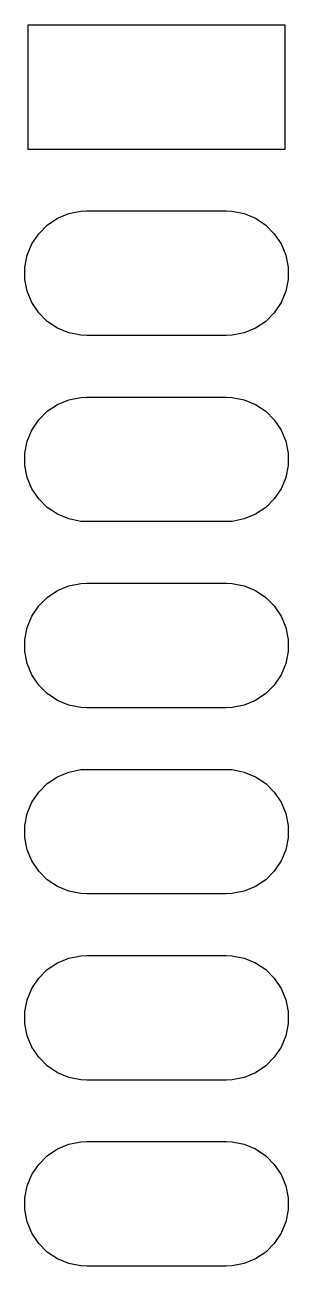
# Model space of a CAD drawing. Header units: inches. Extents: x 4.57 to 7.67, y -3.82 to -2.6.
# Drawn here: x 4.565 to 4.707, y -3.271 to -2.604 of the extents above; entities that cross this region are included whole.
import ezdxf

# ---------------------------------------------------------------- set-up
doc = ezdxf.new("R2010")
doc.units = ezdxf.units.IN
doc.header["$MEASUREMENT"] = 0
doc.layers.add('B.Silkscreen', color=31, linetype='CONTINUOUS', true_color=0xe8b2a7)

msp = doc.modelspace()

# ---------------------------------------------------------------- linework, layer by layer
at = {"layer": 'B.Silkscreen', "linetype": 'CONTINUOUS'}
for p, q in [((4.56693, -2.67126), (4.56693, -2.60433)), ((4.56693, -2.60433), (4.70472, -2.60433)), ((4.56693, -2.67126), (4.56693, -2.60433)), ((4.56693, -2.60433), (4.70472, -2.60433)), ((4.70472, -2.60433), (4.70472, -2.67126)), ((4.70472, -2.60433), (4.70472, -2.67126)), ((4.70472, -2.67126), (4.56693, -2.67126)), ((4.70472, -2.67126), (4.56693, -2.67126)), ((4.58265, -2.70828), (4.58871, -2.70577)), ((4.58265, -2.70828), (4.58871, -2.70577)), ((4.58871, -2.70577), (4.59515, -2.70449)), ((4.58871, -2.70577), (4.59515, -2.70449)), ((4.59515, -2.70449), (4.59843, -2.70433)), ((4.59515, -2.70449), (4.59843, -2.70433)), ((4.59843, -2.70433), (4.67323, -2.70433)), ((4.59843, -2.70433), (4.67323, -2.70433)), ((4.67323, -2.70433), (4.67651, -2.70449)), ((4.67323, -2.70433), (4.67651, -2.70449)), ((4.67651, -2.70449), (4.68294, -2.70577)), ((4.67651, -2.70449), (4.68294, -2.70577)), ((4.68294, -2.70577), (4.689, -2.70828)), ((4.68294, -2.70577), (4.689, -2.70828)), ((4.57256, -2.71657), (4.5772, -2.71193)), ((4.57256, -2.71657), (4.5772, -2.71193)), ((4.5772, -2.71193), (4.58265, -2.70828)), ((4.5772, -2.71193), (4.58265, -2.70828)), ((4.689, -2.70828), (4.69446, -2.71193)), ((4.689, -2.70828), (4.69446, -2.71193)), ((4.69446, -2.71193), (4.6991, -2.71657)), ((4.69446, -2.71193), (4.6991, -2.71657)), ((4.56891, -2.72202), (4.57256, -2.71657)), ((4.56891, -2.72202), (4.57256, -2.71657)), ((4.6991, -2.71657), (4.70274, -2.72202)), ((4.6991, -2.71657), (4.70274, -2.72202)), ((4.5664, -2.72808), (4.56891, -2.72202)), ((4.5664, -2.72808), (4.56891, -2.72202)), ((4.70274, -2.72202), (4.70525, -2.72808)), ((4.70274, -2.72202), (4.70525, -2.72808)), ((4.56512, -2.73452), (4.5664, -2.72808)), ((4.56512, -2.73452), (4.5664, -2.72808)), ((4.70525, -2.72808), (4.70653, -2.73452)), ((4.70525, -2.72808), (4.70653, -2.73452)), ((4.56512, -2.74108), (4.56512, -2.73452)), ((4.56512, -2.74108), (4.56512, -2.73452)), ((4.5664, -2.74751), (4.56512, -2.74108)), ((4.5664, -2.74751), (4.56512, -2.74108)), ((4.70653, -2.74108), (4.70525, -2.74751)), ((4.70653, -2.74108), (4.70525, -2.74751)), ((4.70653, -2.73452), (4.70653, -2.74108)), ((4.70653, -2.73452), (4.70653, -2.74108)), ((4.56891, -2.75357), (4.5664, -2.74751)), ((4.56891, -2.75357), (4.5664, -2.74751)), ((4.70525, -2.74751), (4.70274, -2.75357)), ((4.70525, -2.74751), (4.70274, -2.75357)), ((4.57256, -2.75902), (4.56891, -2.75357)), ((4.57256, -2.75902), (4.56891, -2.75357)), ((4.70274, -2.75357), (4.6991, -2.75902)), ((4.70274, -2.75357), (4.6991, -2.75902)), ((4.5772, -2.76366), (4.57256, -2.75902)), ((4.5772, -2.76366), (4.57256, -2.75902)), ((4.6991, -2.75902), (4.69446, -2.76366)), ((4.6991, -2.75902), (4.69446, -2.76366)), ((4.58265, -2.76731), (4.5772, -2.76366)), ((4.58265, -2.76731), (4.5772, -2.76366)), ((4.58871, -2.76982), (4.58265, -2.76731)), ((4.58871, -2.76982), (4.58265, -2.76731)), ((4.689, -2.76731), (4.68294, -2.76982)), ((4.689, -2.76731), (4.68294, -2.76982)), ((4.69446, -2.76366), (4.689, -2.76731)), ((4.69446, -2.76366), (4.689, -2.76731)), ((4.59515, -2.7711), (4.58871, -2.76982)), ((4.59515, -2.7711), (4.58871, -2.76982)), ((4.59843, -2.77126), (4.59515, -2.7711)), ((4.59843, -2.77126), (4.59515, -2.7711)), ((4.67323, -2.77126), (4.59843, -2.77126)), ((4.67323, -2.77126), (4.59843, -2.77126)), ((4.67651, -2.7711), (4.67323, -2.77126)), ((4.67651, -2.7711), (4.67323, -2.77126)), ((4.68294, -2.76982), (4.67651, -2.7711)), ((4.68294, -2.76982), (4.67651, -2.7711)), ((4.58265, -2.80828), (4.58871, -2.80577)), ((4.58265, -2.80828), (4.58871, -2.80577)), ((4.58871, -2.80577), (4.59515, -2.80449)), ((4.58871, -2.80577), (4.59515, -2.80449)), ((4.59515, -2.80449), (4.59843, -2.80433)), ((4.59515, -2.80449), (4.59843, -2.80433)), ((4.59843, -2.80433), (4.67323, -2.80433)), ((4.59843, -2.80433), (4.67323, -2.80433)), ((4.67323, -2.80433), (4.67651, -2.80449)), ((4.67323, -2.80433), (4.67651, -2.80449)), ((4.67651, -2.80449), (4.68294, -2.80577)), ((4.67651, -2.80449), (4.68294, -2.80577)), ((4.68294, -2.80577), (4.689, -2.80828)), ((4.68294, -2.80577), (4.689, -2.80828)), ((4.57256, -2.81657), (4.5772, -2.81193)), ((4.57256, -2.81657), (4.5772, -2.81193)), ((4.5772, -2.81193), (4.58265, -2.80828)), ((4.5772, -2.81193), (4.58265, -2.80828)), ((4.689, -2.80828), (4.69446, -2.81193)), ((4.689, -2.80828), (4.69446, -2.81193)), ((4.69446, -2.81193), (4.6991, -2.81657)), ((4.69446, -2.81193), (4.6991, -2.81657)), ((4.56891, -2.82202), (4.57256, -2.81657)), ((4.56891, -2.82202), (4.57256, -2.81657)), ((4.6991, -2.81657), (4.70274, -2.82202)), ((4.6991, -2.81657), (4.70274, -2.82202)), ((4.5664, -2.82808), (4.56891, -2.82202)), ((4.5664, -2.82808), (4.56891, -2.82202)), ((4.70274, -2.82202), (4.70525, -2.82808)), ((4.70274, -2.82202), (4.70525, -2.82808)), ((4.56512, -2.83452), (4.5664, -2.82808)), ((4.56512, -2.83452), (4.5664, -2.82808)), ((4.70525, -2.82808), (4.70653, -2.83452)), ((4.70525, -2.82808), (4.70653, -2.83452)), ((4.56512, -2.84108), (4.56512, -2.83452)), ((4.56512, -2.84108), (4.56512, -2.83452)), ((4.5664, -2.84751), (4.56512, -2.84108)), ((4.5664, -2.84751), (4.56512, -2.84108)), ((4.70653, -2.84108), (4.70525, -2.84751)), ((4.70653, -2.84108), (4.70525, -2.84751)), ((4.70653, -2.83452), (4.70653, -2.84108)), ((4.70653, -2.83452), (4.70653, -2.84108)), ((4.56891, -2.85357), (4.5664, -2.84751)), ((4.56891, -2.85357), (4.5664, -2.84751)), ((4.70525, -2.84751), (4.70274, -2.85357)), ((4.70525, -2.84751), (4.70274, -2.85357)), ((4.57256, -2.85902), (4.56891, -2.85357)), ((4.57256, -2.85902), (4.56891, -2.85357)), ((4.70274, -2.85357), (4.6991, -2.85902)), ((4.70274, -2.85357), (4.6991, -2.85902)), ((4.5772, -2.86366), (4.57256, -2.85902)), ((4.5772, -2.86366), (4.57256, -2.85902)), ((4.6991, -2.85902), (4.69446, -2.86366)), ((4.6991, -2.85902), (4.69446, -2.86366)), ((4.58265, -2.86731), (4.5772, -2.86366)), ((4.58265, -2.86731), (4.5772, -2.86366)), ((4.58871, -2.86982), (4.58265, -2.86731)), ((4.58871, -2.86982), (4.58265, -2.86731)), ((4.689, -2.86731), (4.68294, -2.86982)), ((4.689, -2.86731), (4.68294, -2.86982)), ((4.69446, -2.86366), (4.689, -2.86731)), ((4.69446, -2.86366), (4.689, -2.86731)), ((4.59515, -2.8711), (4.58871, -2.86982)), ((4.59515, -2.8711), (4.58871, -2.86982)), ((4.59843, -2.87126), (4.59515, -2.8711)), ((4.59843, -2.87126), (4.59515, -2.8711)), ((4.67323, -2.87126), (4.59843, -2.87126)), ((4.67323, -2.87126), (4.59843, -2.87126)), ((4.67651, -2.8711), (4.67323, -2.87126)), ((4.67651, -2.8711), (4.67323, -2.87126)), ((4.68294, -2.86982), (4.67651, -2.8711)), ((4.68294, -2.86982), (4.67651, -2.8711)), ((4.58265, -2.90828), (4.58871, -2.90577)), ((4.58265, -2.90828), (4.58871, -2.90577)), ((4.58871, -2.90577), (4.59515, -2.90449)), ((4.58871, -2.90577), (4.59515, -2.90449)), ((4.59515, -2.90449), (4.59843, -2.90433)), ((4.59515, -2.90449), (4.59843, -2.90433)), ((4.59843, -2.90433), (4.67323, -2.90433)), ((4.59843, -2.90433), (4.67323, -2.90433)), ((4.67323, -2.90433), (4.67651, -2.90449)), ((4.67323, -2.90433), (4.67651, -2.90449)), ((4.67651, -2.90449), (4.68294, -2.90577)), ((4.67651, -2.90449), (4.68294, -2.90577)), ((4.68294, -2.90577), (4.689, -2.90828)), ((4.68294, -2.90577), (4.689, -2.90828)), ((4.57256, -2.91657), (4.5772, -2.91193)), ((4.57256, -2.91657), (4.5772, -2.91193)), ((4.5772, -2.91193), (4.58265, -2.90828)), ((4.5772, -2.91193), (4.58265, -2.90828)), ((4.689, -2.90828), (4.69446, -2.91193)), ((4.689, -2.90828), (4.69446, -2.91193)), ((4.69446, -2.91193), (4.6991, -2.91657)), ((4.69446, -2.91193), (4.6991, -2.91657)), ((4.56891, -2.92202), (4.57256, -2.91657)), ((4.56891, -2.92202), (4.57256, -2.91657)), ((4.6991, -2.91657), (4.70274, -2.92202)), ((4.6991, -2.91657), (4.70274, -2.92202)), ((4.5664, -2.92808), (4.56891, -2.92202)), ((4.5664, -2.92808), (4.56891, -2.92202)), ((4.70274, -2.92202), (4.70525, -2.92808)), ((4.70274, -2.92202), (4.70525, -2.92808)), ((4.56512, -2.93452), (4.5664, -2.92808)), ((4.56512, -2.93452), (4.5664, -2.92808)), ((4.70525, -2.92808), (4.70653, -2.93452)), ((4.70525, -2.92808), (4.70653, -2.93452)), ((4.56512, -2.94108), (4.56512, -2.93452)), ((4.56512, -2.94108), (4.56512, -2.93452)), ((4.5664, -2.94751), (4.56512, -2.94108)), ((4.5664, -2.94751), (4.56512, -2.94108)), ((4.70653, -2.94108), (4.70525, -2.94751)), ((4.70653, -2.94108), (4.70525, -2.94751)), ((4.70653, -2.93452), (4.70653, -2.94108)), ((4.70653, -2.93452), (4.70653, -2.94108)), ((4.56891, -2.95357), (4.5664, -2.94751)), ((4.56891, -2.95357), (4.5664, -2.94751)), ((4.70525, -2.94751), (4.70274, -2.95357)), ((4.70525, -2.94751), (4.70274, -2.95357)), ((4.57256, -2.95902), (4.56891, -2.95357)), ((4.57256, -2.95902), (4.56891, -2.95357)), ((4.70274, -2.95357), (4.6991, -2.95902)), ((4.70274, -2.95357), (4.6991, -2.95902)), ((4.5772, -2.96366), (4.57256, -2.95902)), ((4.5772, -2.96366), (4.57256, -2.95902)), ((4.6991, -2.95902), (4.69446, -2.96366)), ((4.6991, -2.95902), (4.69446, -2.96366)), ((4.58265, -2.96731), (4.5772, -2.96366)), ((4.58265, -2.96731), (4.5772, -2.96366)), ((4.58871, -2.96982), (4.58265, -2.96731)), ((4.58871, -2.96982), (4.58265, -2.96731)), ((4.689, -2.96731), (4.68294, -2.96982)), ((4.689, -2.96731), (4.68294, -2.96982)), ((4.69446, -2.96366), (4.689, -2.96731)), ((4.69446, -2.96366), (4.689, -2.96731)), ((4.59515, -2.9711), (4.58871, -2.96982)), ((4.59515, -2.9711), (4.58871, -2.96982)), ((4.59843, -2.97126), (4.59515, -2.9711)), ((4.59843, -2.97126), (4.59515, -2.9711)), ((4.67323, -2.97126), (4.59843, -2.97126)), ((4.67323, -2.97126), (4.59843, -2.97126)), ((4.67651, -2.9711), (4.67323, -2.97126)), ((4.67651, -2.9711), (4.67323, -2.97126)), ((4.68294, -2.96982), (4.67651, -2.9711)), ((4.68294, -2.96982), (4.67651, -2.9711)), ((4.58265, -3.00828), (4.58871, -3.00577)), ((4.58265, -3.00828), (4.58871, -3.00577)), ((4.58871, -3.00577), (4.59515, -3.00449)), ((4.58871, -3.00577), (4.59515, -3.00449)), ((4.59515, -3.00449), (4.59843, -3.00433)), ((4.59515, -3.00449), (4.59843, -3.00433)), ((4.59843, -3.00433), (4.67323, -3.00433)), ((4.59843, -3.00433), (4.67323, -3.00433)), ((4.67323, -3.00433), (4.67651, -3.00449)), ((4.67323, -3.00433), (4.67651, -3.00449)), ((4.67651, -3.00449), (4.68294, -3.00577)), ((4.67651, -3.00449), (4.68294, -3.00577)), ((4.68294, -3.00577), (4.689, -3.00828)), ((4.68294, -3.00577), (4.689, -3.00828)), ((4.57256, -3.01657), (4.5772, -3.01193)), ((4.57256, -3.01657), (4.5772, -3.01193)), ((4.5772, -3.01193), (4.58265, -3.00828)), ((4.5772, -3.01193), (4.58265, -3.00828)), ((4.689, -3.00828), (4.69446, -3.01193)), ((4.689, -3.00828), (4.69446, -3.01193)), ((4.69446, -3.01193), (4.6991, -3.01657)), ((4.69446, -3.01193), (4.6991, -3.01657)), ((4.56891, -3.02202), (4.57256, -3.01657)), ((4.56891, -3.02202), (4.57256, -3.01657)), ((4.6991, -3.01657), (4.70274, -3.02202)), ((4.6991, -3.01657), (4.70274, -3.02202)), ((4.5664, -3.02808), (4.56891, -3.02202)), ((4.5664, -3.02808), (4.56891, -3.02202)), ((4.70274, -3.02202), (4.70525, -3.02808)), ((4.70274, -3.02202), (4.70525, -3.02808)), ((4.56512, -3.03452), (4.5664, -3.02808)), ((4.56512, -3.03452), (4.5664, -3.02808)), ((4.56512, -3.04108), (4.56512, -3.03452)), ((4.56512, -3.04108), (4.56512, -3.03452)), ((4.70525, -3.02808), (4.70653, -3.03452)), ((4.70525, -3.02808), (4.70653, -3.03452)), ((4.70653, -3.03452), (4.70653, -3.04108)), ((4.70653, -3.03452), (4.70653, -3.04108)), ((4.5664, -3.04751), (4.56512, -3.04108)), ((4.5664, -3.04751), (4.56512, -3.04108)), ((4.70653, -3.04108), (4.70525, -3.04751)), ((4.70653, -3.04108), (4.70525, -3.04751)), ((4.56891, -3.05357), (4.5664, -3.04751)), ((4.56891, -3.05357), (4.5664, -3.04751)), ((4.70525, -3.04751), (4.70274, -3.05357)), ((4.70525, -3.04751), (4.70274, -3.05357)), ((4.57256, -3.05902), (4.56891, -3.05357)), ((4.57256, -3.05902), (4.56891, -3.05357)), ((4.70274, -3.05357), (4.6991, -3.05902)), ((4.70274, -3.05357), (4.6991, -3.05902)), ((4.5772, -3.06366), (4.57256, -3.05902)), ((4.5772, -3.06366), (4.57256, -3.05902)), ((4.6991, -3.05902), (4.69446, -3.06366)), ((4.6991, -3.05902), (4.69446, -3.06366)), ((4.58265, -3.06731), (4.5772, -3.06366)), ((4.58265, -3.06731), (4.5772, -3.06366)), ((4.58871, -3.06982), (4.58265, -3.06731)), ((4.58871, -3.06982), (4.58265, -3.06731)), ((4.689, -3.06731), (4.68294, -3.06982)), ((4.689, -3.06731), (4.68294, -3.06982)), ((4.69446, -3.06366), (4.689, -3.06731)), ((4.69446, -3.06366), (4.689, -3.06731)), ((4.59515, -3.0711), (4.58871, -3.06982)), ((4.59515, -3.0711), (4.58871, -3.06982)), ((4.59843, -3.07126), (4.59515, -3.0711)), ((4.59843, -3.07126), (4.59515, -3.0711)), ((4.67323, -3.07126), (4.59843, -3.07126)), ((4.67323, -3.07126), (4.59843, -3.07126)), ((4.67651, -3.0711), (4.67323, -3.07126)), ((4.67651, -3.0711), (4.67323, -3.07126)), ((4.68294, -3.06982), (4.67651, -3.0711)), ((4.68294, -3.06982), (4.67651, -3.0711)), ((4.58265, -3.10828), (4.58871, -3.10577)), ((4.58265, -3.10828), (4.58871, -3.10577)), ((4.58871, -3.10577), (4.59515, -3.10449)), ((4.58871, -3.10577), (4.59515, -3.10449)), ((4.59515, -3.10449), (4.59843, -3.10433)), ((4.59515, -3.10449), (4.59843, -3.10433)), ((4.59843, -3.10433), (4.67323, -3.10433)), ((4.59843, -3.10433), (4.67323, -3.10433)), ((4.67323, -3.10433), (4.67651, -3.10449)), ((4.67323, -3.10433), (4.67651, -3.10449)), ((4.67651, -3.10449), (4.68294, -3.10577)), ((4.67651, -3.10449), (4.68294, -3.10577)), ((4.68294, -3.10577), (4.689, -3.10828)), ((4.68294, -3.10577), (4.689, -3.10828)), ((4.57256, -3.11657), (4.5772, -3.11193)), ((4.57256, -3.11657), (4.5772, -3.11193)), ((4.5772, -3.11193), (4.58265, -3.10828)), ((4.5772, -3.11193), (4.58265, -3.10828)), ((4.689, -3.10828), (4.69446, -3.11193)), ((4.689, -3.10828), (4.69446, -3.11193)), ((4.69446, -3.11193), (4.6991, -3.11657)), ((4.69446, -3.11193), (4.6991, -3.11657)), ((4.56891, -3.12202), (4.57256, -3.11657)), ((4.56891, -3.12202), (4.57256, -3.11657)), ((4.6991, -3.11657), (4.70274, -3.12202)), ((4.6991, -3.11657), (4.70274, -3.12202)), ((4.5664, -3.12808), (4.56891, -3.12202)), ((4.5664, -3.12808), (4.56891, -3.12202)), ((4.70274, -3.12202), (4.70525, -3.12808)), ((4.70274, -3.12202), (4.70525, -3.12808)), ((4.56512, -3.13452), (4.5664, -3.12808)), ((4.56512, -3.13452), (4.5664, -3.12808)), ((4.56512, -3.14108), (4.56512, -3.13452)), ((4.56512, -3.14108), (4.56512, -3.13452)), ((4.70525, -3.12808), (4.70653, -3.13452)), ((4.70525, -3.12808), (4.70653, -3.13452)), ((4.70653, -3.13452), (4.70653, -3.14108)), ((4.70653, -3.13452), (4.70653, -3.14108)), ((4.5664, -3.14751), (4.56512, -3.14108)), ((4.5664, -3.14751), (4.56512, -3.14108)), ((4.70653, -3.14108), (4.70525, -3.14751)), ((4.70653, -3.14108), (4.70525, -3.14751)), ((4.56891, -3.15357), (4.5664, -3.14751)), ((4.56891, -3.15357), (4.5664, -3.14751)), ((4.70525, -3.14751), (4.70274, -3.15357)), ((4.70525, -3.14751), (4.70274, -3.15357)), ((4.57256, -3.15902), (4.56891, -3.15357)), ((4.57256, -3.15902), (4.56891, -3.15357)), ((4.70274, -3.15357), (4.6991, -3.15902)), ((4.70274, -3.15357), (4.6991, -3.15902)), ((4.5772, -3.16366), (4.57256, -3.15902)), ((4.5772, -3.16366), (4.57256, -3.15902)), ((4.6991, -3.15902), (4.69446, -3.16366)), ((4.6991, -3.15902), (4.69446, -3.16366)), ((4.58265, -3.16731), (4.5772, -3.16366)), ((4.58265, -3.16731), (4.5772, -3.16366)), ((4.58871, -3.16982), (4.58265, -3.16731)), ((4.58871, -3.16982), (4.58265, -3.16731)), ((4.689, -3.16731), (4.68294, -3.16982)), ((4.689, -3.16731), (4.68294, -3.16982)), ((4.69446, -3.16366), (4.689, -3.16731)), ((4.69446, -3.16366), (4.689, -3.16731)), ((4.59515, -3.1711), (4.58871, -3.16982)), ((4.59515, -3.1711), (4.58871, -3.16982)), ((4.59843, -3.17126), (4.59515, -3.1711)), ((4.59843, -3.17126), (4.59515, -3.1711)), ((4.67323, -3.17126), (4.59843, -3.17126)), ((4.67323, -3.17126), (4.59843, -3.17126)), ((4.67651, -3.1711), (4.67323, -3.17126)), ((4.67651, -3.1711), (4.67323, -3.17126)), ((4.68294, -3.16982), (4.67651, -3.1711)), ((4.68294, -3.16982), (4.67651, -3.1711)), ((4.58265, -3.20828), (4.58871, -3.20577)), ((4.58265, -3.20828), (4.58871, -3.20577)), ((4.58871, -3.20577), (4.59515, -3.20449)), ((4.58871, -3.20577), (4.59515, -3.20449)), ((4.59515, -3.20449), (4.59843, -3.20433)), ((4.59515, -3.20449), (4.59843, -3.20433)), ((4.59843, -3.20433), (4.67323, -3.20433)), ((4.59843, -3.20433), (4.67323, -3.20433)), ((4.67323, -3.20433), (4.67651, -3.20449)), ((4.67323, -3.20433), (4.67651, -3.20449)), ((4.67651, -3.20449), (4.68294, -3.20577)), ((4.67651, -3.20449), (4.68294, -3.20577)), ((4.68294, -3.20577), (4.689, -3.20828)), ((4.68294, -3.20577), (4.689, -3.20828)), ((4.57256, -3.21657), (4.5772, -3.21193)), ((4.57256, -3.21657), (4.5772, -3.21193)), ((4.5772, -3.21193), (4.58265, -3.20828)), ((4.5772, -3.21193), (4.58265, -3.20828)), ((4.689, -3.20828), (4.69446, -3.21193)), ((4.689, -3.20828), (4.69446, -3.21193)), ((4.69446, -3.21193), (4.6991, -3.21657)), ((4.69446, -3.21193), (4.6991, -3.21657)), ((4.56891, -3.22202), (4.57256, -3.21657)), ((4.56891, -3.22202), (4.57256, -3.21657)), ((4.6991, -3.21657), (4.70274, -3.22202)), ((4.6991, -3.21657), (4.70274, -3.22202)), ((4.5664, -3.22808), (4.56891, -3.22202)), ((4.5664, -3.22808), (4.56891, -3.22202)), ((4.70274, -3.22202), (4.70525, -3.22808)), ((4.70274, -3.22202), (4.70525, -3.22808)), ((4.56512, -3.23452), (4.5664, -3.22808)), ((4.56512, -3.23452), (4.5664, -3.22808)), ((4.56512, -3.24108), (4.56512, -3.23452)), ((4.56512, -3.24108), (4.56512, -3.23452)), ((4.70525, -3.22808), (4.70653, -3.23452)), ((4.70525, -3.22808), (4.70653, -3.23452)), ((4.70653, -3.23452), (4.70653, -3.24108)), ((4.70653, -3.23452), (4.70653, -3.24108)), ((4.5664, -3.24751), (4.56512, -3.24108)), ((4.5664, -3.24751), (4.56512, -3.24108)), ((4.70653, -3.24108), (4.70525, -3.24751)), ((4.70653, -3.24108), (4.70525, -3.24751)), ((4.56891, -3.25357), (4.5664, -3.24751)), ((4.56891, -3.25357), (4.5664, -3.24751)), ((4.70525, -3.24751), (4.70274, -3.25357)), ((4.70525, -3.24751), (4.70274, -3.25357)), ((4.57256, -3.25902), (4.56891, -3.25357)), ((4.57256, -3.25902), (4.56891, -3.25357)), ((4.70274, -3.25357), (4.6991, -3.25902)), ((4.70274, -3.25357), (4.6991, -3.25902)), ((4.5772, -3.26366), (4.57256, -3.25902)), ((4.5772, -3.26366), (4.57256, -3.25902)), ((4.6991, -3.25902), (4.69446, -3.26366)), ((4.6991, -3.25902), (4.69446, -3.26366)), ((4.58265, -3.26731), (4.5772, -3.26366)), ((4.58265, -3.26731), (4.5772, -3.26366)), ((4.58871, -3.26982), (4.58265, -3.26731)), ((4.58871, -3.26982), (4.58265, -3.26731)), ((4.689, -3.26731), (4.68294, -3.26982)), ((4.689, -3.26731), (4.68294, -3.26982)), ((4.69446, -3.26366), (4.689, -3.26731)), ((4.69446, -3.26366), (4.689, -3.26731)), ((4.59515, -3.2711), (4.58871, -3.26982)), ((4.59515, -3.2711), (4.58871, -3.26982)), ((4.59843, -3.27126), (4.59515, -3.2711)), ((4.59843, -3.27126), (4.59515, -3.2711)), ((4.67323, -3.27126), (4.59843, -3.27126)), ((4.67323, -3.27126), (4.59843, -3.27126)), ((4.67651, -3.2711), (4.67323, -3.27126)), ((4.67651, -3.2711), (4.67323, -3.27126)), ((4.68294, -3.26982), (4.67651, -3.2711)), ((4.68294, -3.26982), (4.67651, -3.2711))]:
    msp.add_line(p, q, dxfattribs=at)

doc.saveas('drawing.dxf')
